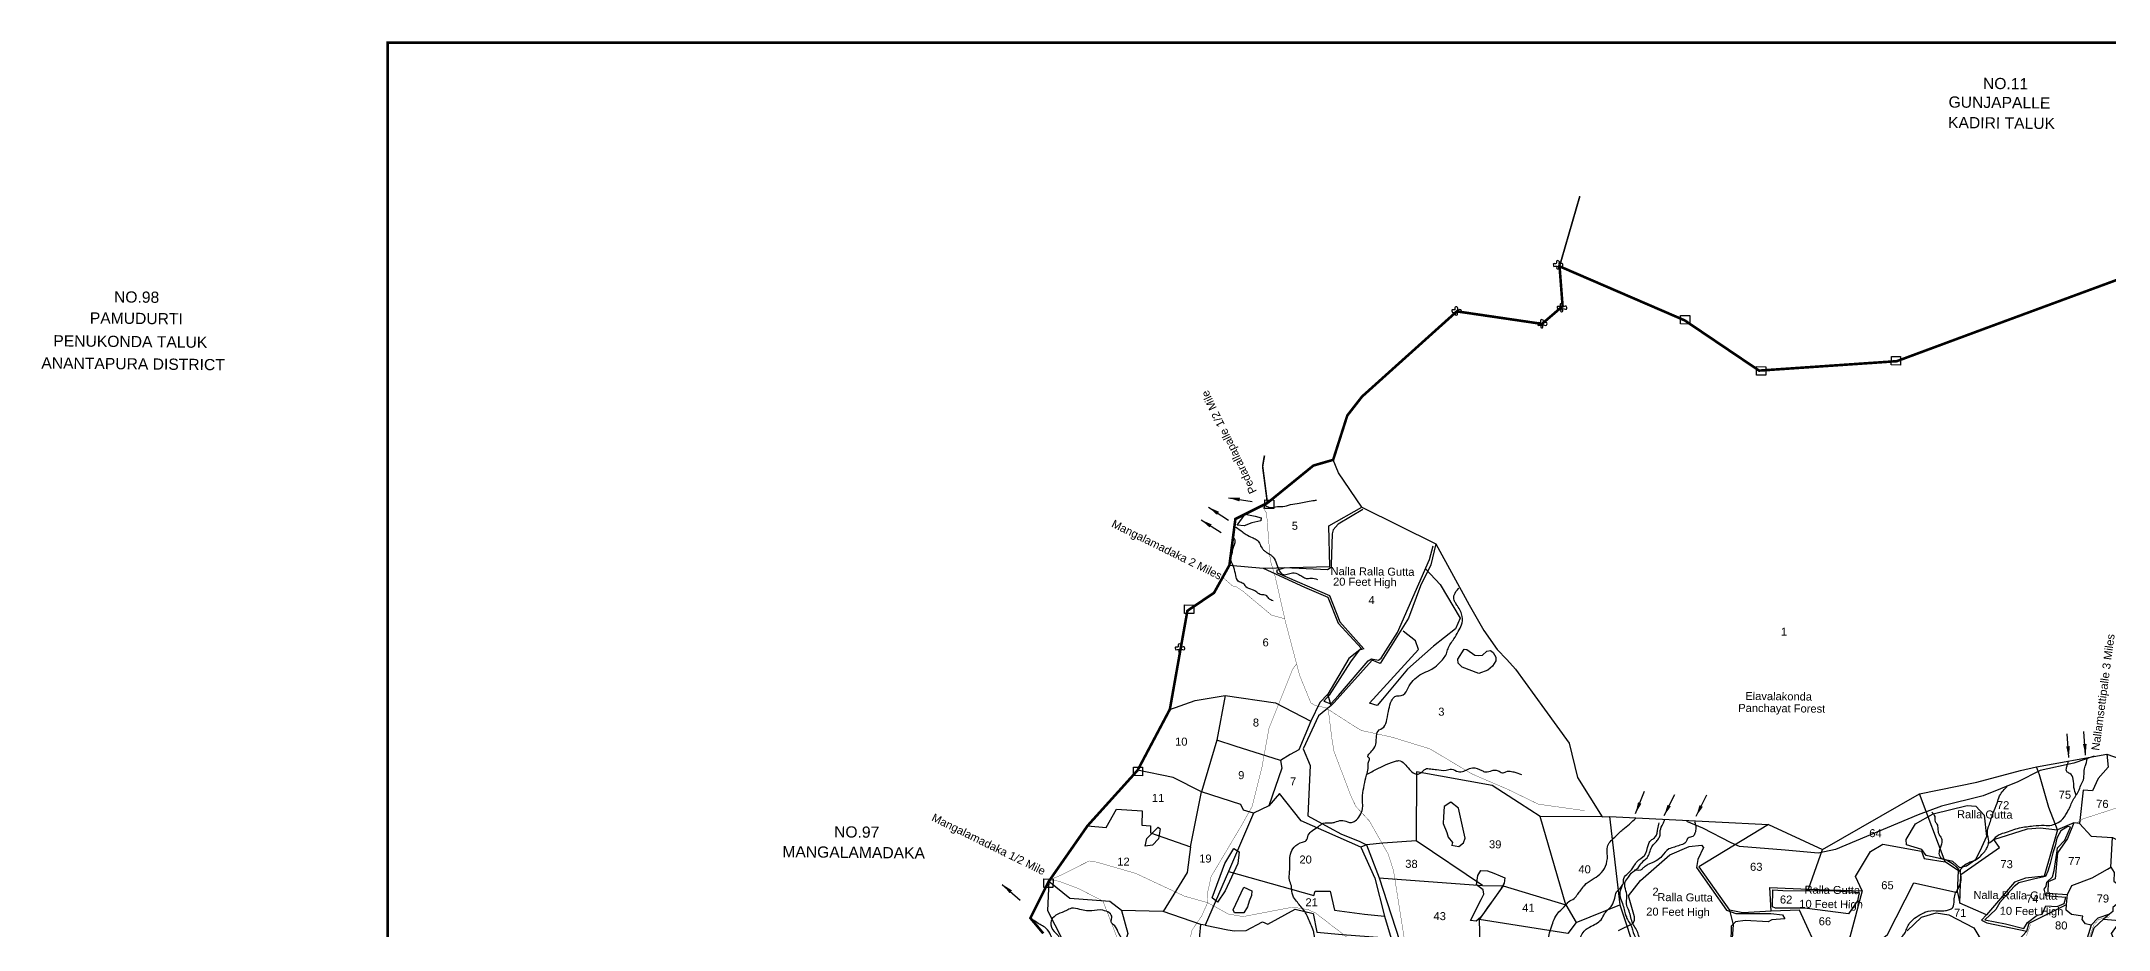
# Model space of a CAD drawing. Header units: feet. Extents: x 817754 to 828518, y 1577595 to 1585637.
# Drawn here: x 817754 to 824162, y 1582884 to 1585637 of the extents above; entities that cross this region are included whole.
import ezdxf
from ezdxf.enums import TextEntityAlignment as Align

# ---------------------------------------------------------------- set-up
doc = ezdxf.new("R2010")
doc.units = ezdxf.units.FT
doc.header["$LTSCALE"] = 15
doc.header["$MEASUREMENT"] = 0
doc.linetypes.add('HIDDEN2', pattern=[0.1875, 0.125, -0.0625])
for name, color, linetype in [('HILL', 17, 'Continuous'), ('PLOT', 7, 'Continuous'), ('PLOT NO', 7, 'Continuous'), ('ROADS', 6, 'HIDDEN2'), ('TANKS-STREAM', 4, 'Continuous'), ('TEXT', 1, 'Continuous'), ('VILLAGE STONES', 240, 'Continuous')]:
    doc.layers.add(name, color=color, linetype=linetype)
doc.layers.add('VILLAGE BOUNDRY', color=5, linetype='HIDDEN2', lineweight=100)
doc.styles.get("Standard").update_dxf_attribs({"font": 'arial.ttf'})
doc.linetypes.add('DOTS', pattern='A,1e-06,-3,["●",Standard,S=3,R=0,X=-1.25,Y=-1.25],-3', length=6.000001)
doc.dimstyles.get("Standard").update_dxf_attribs({"dimtxt": 0.18, "dimasz": 35, "dimexe": 0.18, "dimexo": 0.0625, "dimgap": 0.09, "dimtad": 0, "dimtih": 1, "dimtoh": 1, "dimdec": 4, "dimzin": 0, "dimdsep": 46, "dimtxsty": 'Standard', "dimcen": 0.09, "dimadec": 0, "dimazin": 0, "dimtfac": 1, "dimtdec": 4, "dimtofl": 0, "dimtmove": 0, "dimatfit": 3, "dimfxl": 1, "dimtolj": 1, "dimtzin": 0, "dimarcsym": 0})

msp = doc.modelspace()

# ---------------------------------------------------------------- linework, layer by layer
at = {"layer": 'HILL', "lineweight": -2}
for points in [[(821485.2, 1584171.6), (821516.7, 1584165.1), (821535.4, 1584159.8), (821533.6, 1584150.2), (821506.3, 1584144.8), (821482.3, 1584135.4), (821460.2, 1584137.3), (821485.2, 1584171.6)], [(821850.3, 1584185.9), (821773.4, 1584139.9), (821758.6, 1584123.2), (821754.6, 1584110.8), (821752.3, 1584014.4), (821752.4, 1584006.4), (821740.6, 1583998.9), (821607.8, 1584005.4), (821582, 1583996.6), (821584.6, 1583989.2), (821746.7, 1583919.1), (821778.3, 1583837.5), (821853.5, 1583753.6), (821839.2, 1583749.5), (821811.6, 1583713.3), (821746.1, 1583610.8), (821729.4, 1583592.1), (821750.5, 1583583.9), (821774.2, 1583609.1), (821866.6, 1583717.3), (821877.4, 1583723.5), (821898.4, 1583718.4), (821907.3, 1583724.6), (821957.5, 1583804.3), (822057.2, 1584030.4), (822067.9, 1584073.1)], [(822044.6, 1584001.9), (822089.9, 1583953.7), (822151.3, 1583849), (822137.6, 1583815.9), (822069.2, 1583762.5), (821988.5, 1583690.6), (821911.1, 1583598.4), (821894.1, 1583578.2), (821870.4, 1583586.1), (822022.2, 1583752), (822013.8, 1583778.7), (821974.6, 1583808.5)], [(822172.9, 1583751.6), (822197.7, 1583734.9), (822208.5, 1583733.2), (822221, 1583734.9), (822234.5, 1583746.3), (822246.1, 1583748.8), (822254.3, 1583742.2), (822262.2, 1583728), (822262.2, 1583716.7), (822251.6, 1583699.9), (822237.8, 1583687.5), (822209.7, 1583677.7), (822157.7, 1583697.7), (822145.3, 1583709.7), (822144.1, 1583722.1), (822163.8, 1583752.9), (822172.9, 1583751.6)], [(824117.3, 1583420.9), (824054.2, 1583400.1), (823949.3, 1583377.4), (823880.7, 1583341.4), (823773, 1583298.9), (823644.2, 1583266.8), (823571.6, 1583239.8), (823315.6, 1583131.7), (823261.8, 1583120.7), (823159.3, 1583130.1), (823017.7, 1583141.3), (822991.6, 1583152.4), (822903.6, 1583198.3), (822854.7, 1583218.8)], [(822125.3, 1583145.3), (822147.5, 1583141.3), (822161.9, 1583153.1), (822167.8, 1583167.1), (822146.4, 1583260.3), (822122.5, 1583278.7), (822102.3, 1583265.9), (822100, 1583233.2), (822099.5, 1583212.5), (822110.6, 1583185.1), (822114.3, 1583169.9), (822127.8, 1583153.5), (822126.3, 1583145.2)], [(823533.8, 1583162.7), (823563.3, 1583211.6), (823618.5, 1583242.6), (823723.3, 1583268.4), (823749.8, 1583266.6), (823776.4, 1583238.9), (823783.3, 1583172.8), (823767.9, 1583138.5), (823748.8, 1583100.1), (823721.2, 1583080.4), (823700.2, 1583075.2), (823678.8, 1583094.5), (823596.7, 1583113.1), (823583.1, 1583132.2), (823535.7, 1583146.3), (823533.8, 1583162.7)], [(821175.2, 1583142.2), (821181, 1583166.6), (821215.4, 1583201.9), (821221.4, 1583196), (821216.6, 1583165.1), (821198.6, 1583145.5), (821175.2, 1583142.2)], [(822642.8, 1582880.7), (822687.4, 1582902.5), (822691.7, 1582912.6), (822692.5, 1582923.8), (822674, 1582988.1), (822710.3, 1583036.5), (822801.3, 1583115.6), (822861.8, 1583141.2), (822900.3, 1583145.8), (822906.1, 1583138.1), (822888.1, 1583101.6), (822884.3, 1583076.9), (822977.1, 1582944.5), (823006.7, 1582933.8), (823114.9, 1582934.2)], [(824035.1, 1583203), (824014.2, 1583189.7), (824009, 1583181), (824000.9, 1583167.3), (823996.5, 1583143.3), (823989.3, 1583121.8), (823980.3, 1583088.5), (823973.2, 1583065.2), (823966.2, 1583048.2), (823928.7, 1583040), (823883.9, 1583028.5), (823869.1, 1583017.4), (823849.4, 1582996.3), (823824.3, 1582968.3), (823812.2, 1582946.1), (823778.5, 1582914.7), (823842.7, 1582902.3), (823898.7, 1582887.2), (823910.9, 1582905.5), (823940.6, 1582928.9), (823956.3, 1582931.7), (823967, 1582957.6), (824002.7, 1582955.2), (824023.7, 1582965.1), (824029.4, 1582983.9), (823967.3, 1582988.4), (823961.8, 1583009.2), (823968.6, 1583017.6), (823970.5, 1583030.9), (823987.8, 1583047.4), (823993.5, 1583067.2), (824000.9, 1583121), (824003.2, 1583137.5), (824026.2, 1583161), (824036.8, 1583184.8), (824044.1, 1583201.2), (824035.1, 1583203)], [(821383.5, 1582982.3), (821422.7, 1583088.6), (821449.7, 1583135.1), (821467.2, 1583124.9), (821463.1, 1583088.8), (821423.6, 1583004.1), (821400, 1582969), (821383.5, 1582982.3)], [(821447.7, 1582945.2), (821481.2, 1583015.7), (821505.6, 1583004.1), (821505.2, 1582989.9), (821498.2, 1582972), (821492.7, 1582954.2), (821480.8, 1582935.5), (821452.6, 1582935.7), (821447.7, 1582945.2)], [(822222.9, 1583007.5), (822202.3, 1583022.2), (822207, 1583051.6), (822215.8, 1583067.6), (822237, 1583066.1), (822256.5, 1583059.2), (822276.3, 1583050.9), (822290.7, 1583044.7), (822288, 1583027.4), (822277.3, 1583008.7), (822253.8, 1582975.8), (822239.1, 1582955.2), (822226.2, 1582937.3), (822214.6, 1582921.1), (822201.3, 1582909.6), (822184.3, 1582912.4), (822216.5, 1582976.9), (822224.7, 1582993.5), (822222.9, 1583007.5)], [(823121.4, 1583006.7), (823151.6, 1583005.4), (823317.2, 1583003.7), (823388.5, 1582998.5), (823383.3, 1582973.5), (823355.4, 1582933.2), (823219.2, 1582950.8), (823129, 1582950), (823120, 1582954.6), (823121.4, 1583006.7)], [(823114.9, 1582934.2), (823151.3, 1582930.1), (823158.7, 1582917.6), (823118.2, 1582914), (823106.6, 1582908), (823035.5, 1582911.9), (823004.9, 1582908.5), (822992, 1582894.5), (822990.6, 1582841.5)]]:
    msp.add_lwpolyline(points, dxfattribs=at)
at = {"layer": 'PLOT', "lineweight": -2}
for points in [[(821436.6, 1584013.4), (821541.2, 1584003.5), (821747.6, 1584009.2), (821744.8, 1584135.2), (821846.5, 1584193.4), (821774.8, 1584299.9), (821758, 1584339.6)], [(821846.5, 1584193.4), (822076.2, 1584079.2), (822180, 1583890.4), (822225.3, 1583811.1), (822266.5, 1583751.9), (822296.2, 1583720.9), (822322.9, 1583691.4), (822413.3, 1583567.4), (822489.5, 1583461.8), (822515.1, 1583355.7), (822592.4, 1583233.7), (822614.3, 1583234.2)], [(822076.2, 1584079.2), (822061, 1584014), (822029.1, 1583949.2), (821991.4, 1583848.9), (821903.8, 1583708.2), (821879.5, 1583719.2), (821761.5, 1583588), (821752, 1583578.5), (821742, 1583613.7)], [(821541.2, 1584003.5), (821669.1, 1583945.6), (821741.6, 1583913.8), (821774, 1583833.4), (821845.6, 1583754.7), (821806.8, 1583723.7), (821742, 1583613.7), (821716.4, 1583587.9), (821689.2, 1583530.3), (821651.4, 1583440.6), (821624.8, 1583426.5), (821594.9, 1583408.3), (821454.7, 1583451.9), (821397.4, 1583470.5), (821350.1, 1583310.9), (821262.5, 1583355.3), (821151.9, 1583377.6)], [(821251.9, 1583566.5), (821330.8, 1583594.3), (821423.1, 1583609.8), (821579.1, 1583586.2), (821689.2, 1583530.3)], [(821423.1, 1583609.8), (821397.4, 1583470.5)], [(821752, 1583578.5), (821713.1, 1583546.2), (821665.4, 1583444.3), (821686.9, 1583392.4), (821679.8, 1583236.9), (821746.2, 1583200.1), (821784.2, 1583179.3), (821838.3, 1583158.2), (821861.3, 1583146.8)], [(821594.9, 1583408.3), (821598.7, 1583383.9), (821558.5, 1583267.7), (821510.8, 1583245.2), (821480, 1583253.8), (821471.9, 1583272), (821350.1, 1583310.9)], [(822614.3, 1583234.2), (823107.4, 1583209.9), (823275.2, 1583132.5), (823575.9, 1583305), (823753.6, 1583340.4), (823888.2, 1583376.7), (823938.6, 1583388.8), (824155.9, 1583427.8), (824247.8, 1583395.9)], [(824155.9, 1583427.8), (824160.2, 1583387.3), (824129.4, 1583351.7), (824111.9, 1583313.7), (824082.5, 1583316.3), (824071.8, 1583213.1), (824053.6, 1583214.5), (824003.5, 1583193.6)], [(822592.4, 1583233.7), (822400, 1583234.2), (822335.7, 1583276.1), (822251.5, 1583331), (822016.3, 1583372.8), (822015.6, 1583159.3), (821911.7, 1583151.6), (821861.3, 1583146.8), (821844.3, 1583139.9), (821659.2, 1583220.7), (821591.5, 1583305.9), (821558.5, 1583267.7)], [(823693.9, 1582999), (823701, 1582965.5), (823703.9, 1583054.4), (823823.4, 1583138.7), (823805.7, 1583162.7), (823910, 1583195.8), (823949.3, 1583199.7), (824003.5, 1583193.6), (823977, 1583262.3), (823947.2, 1583364), (823938.6, 1583388.8)], [(824071.8, 1583213.1), (824107.6, 1583173.4), (824174, 1583169.3), (824186.2, 1583163.5), (824213, 1583272.7), (824191.3, 1583358.1), (824247.8, 1583395.9)], [(820996.8, 1583205.8), (821054, 1583200.4), (821086.9, 1583257.2), (821166.1, 1583251.6), (821165, 1583207.9), (821192.2, 1583205.8), (821192.1, 1583184.3), (821316.4, 1583140), (821350.1, 1583310.9)], [(823231.6, 1583009.1), (823398.4, 1583003.6), (823377.4, 1583048.3), (823423.3, 1583126.4), (823461.8, 1583149.2), (823581.5, 1583127.2), (823589.9, 1583104.5), (823655.5, 1583093.5), (823575.9, 1583305)], [(821510.8, 1583245.2), (821434, 1583064.3), (821361.6, 1582897.3), (821347.5, 1582900.2), (821231.4, 1582939.7), (821102.5, 1582943.1), (821065.8, 1582970.7), (820941.6, 1582980.5), (820876.3, 1583033)], [(822220.7, 1583020.8), (822285, 1583019.4), (822479.6, 1582960.2), (822400, 1583234.2)], [(822614.3, 1583234.2), (822646.4, 1582961.1), (822699.8, 1582802)], [(823107.4, 1583209.9), (822892.1, 1583078.8), (822986.7, 1582943.9), (822998.4, 1582898.5), (822992.1, 1582815.5), (822990.1, 1582790.6), (822759.6, 1582797.8)], [(824053.6, 1583214.5), (824034.6, 1583166.1), (824003.2, 1583121.6), (823995.9, 1583041.3), (823974.5, 1583032.3), (823973.7, 1582996.7), (824034.8, 1582993.2), (824047.6, 1583020.2), (824110.8, 1583044.1), (824158.5, 1583071.7), (824168.9, 1583077.8), (824174, 1583169.3)], [(821861.3, 1583146.8), (821900.5, 1583044.6), (821976.1, 1582812), (821991.2, 1582743.3), (822000.8, 1582603.2), (822023, 1582518.5), (822014.2, 1582419.2), (822000.3, 1582431.3), (822003, 1582452.2), (821996, 1582527.2), (822001.6, 1582552.5), (821984.3, 1582594.9), (821981.2, 1582714)], [(821900.5, 1583044.6), (822220.7, 1583020.8), (822015.6, 1583159.3)], [(824003.5, 1583193.6), (823962.3, 1583049.6), (823904, 1583043.7), (823870.4, 1583031), (823783.1, 1582930.1), (823701, 1582965.5)], [(821316.4, 1583140), (821305.5, 1583061), (821231.4, 1582939.7)], [(821844.3, 1583139.9), (821887, 1583043.5), (821916.8, 1582925.4), (821938.3, 1582856.7), (821963.3, 1582778.3), (821978.3, 1582731.4), (821981.2, 1582714), (821966.5, 1582712.8), (821950.4, 1582683.8), (821881, 1582657.7), (821803.8, 1582657.3), (821703.3, 1582619.8), (821635.6, 1582604.8), (821615.6, 1582576.6), (821595.8, 1582568.3), (821583.2, 1582542.9), (821582.2, 1582510.7)], [(823115.9, 1582941.3), (823111.5, 1583014.6), (823231.6, 1583009.1), (823275.2, 1583132.5)], [(823359.6, 1582860.8), (823442.5, 1582840.7), (823476.5, 1582868.7), (823558.1, 1583029.3), (823693.9, 1582999), (823697, 1583066.3), (823655.5, 1583093.5)], [(820876.3, 1583033), (820872.5, 1582943), (820941.8, 1582808.2)], [(821434, 1583064.3), (821697.8, 1582989.2), (821702.8, 1583003.1), (821749.1, 1583003.5), (821762.5, 1582944.6), (821855, 1582932.3), (821916.8, 1582925.4)], [(822285, 1583019.4), (822210.2, 1582914.9)], [(824168.9, 1583077.8), (824179.1, 1583060.5), (824177.8, 1583034.3), (824195.8, 1583020.6), (824199.3, 1583005.9), (824193.3, 1582968.1), (824174.8, 1582952.9), (824174.7, 1582940.5), (824164.1, 1582931.8), (824128.8, 1582919.2), (824107.8, 1582898.1), (824089.8, 1582901.6), (824080, 1582914.8), (824081.7, 1582925.8), (824046.3, 1582930.6), (824030.3, 1582944.6), (824031.3, 1582962)], [(822479.6, 1582960.2), (822511.3, 1582906), (822646.4, 1582961.1)], [(823398.4, 1583003.6), (823359.6, 1582860.8), (823270.3, 1582797.2)], [(823908.1, 1582879.1), (823915.5, 1582904), (824031.3, 1582962), (824034.8, 1582993.2)], [(824164.1, 1582931.8), (824146, 1582915.8), (824195.8, 1582912.3), (824265.7, 1582930), (824330.5, 1582960.8), (824334.2, 1582976.2)], [(821102.5, 1582943.1), (821121.9, 1582872.3), (821111.5, 1582842.3), (821062.6, 1582840.4), (821082.9, 1582720.9), (821045.5, 1582696.8)], [(821082.9, 1582720.9), (821210.2, 1582726.1), (821244.6, 1582814.6), (821338.5, 1582800.1), (821347.5, 1582900.2)], [(821361.6, 1582897.3), (821431.2, 1582883.7), (821452.2, 1582880), (821488.2, 1582881.6), (821539.4, 1582908.1), (821555.6, 1582901.1), (821640.7, 1582947.8), (821696.3, 1582934), (821707.3, 1582875.5), (821786.2, 1582868.9), (821910.5, 1582859.1), (821938.3, 1582856.7)], [(822511.3, 1582906), (822485.8, 1582872), (822210.2, 1582914.9), (822212.4, 1582834.2), (821976.1, 1582812)], [(823015.6, 1582768), (823086.7, 1582762), (823099.8, 1582795.6), (823270.3, 1582797.2), (823203.6, 1582944.5), (823115.9, 1582941.3), (823027.6, 1582936.4), (822986.7, 1582943.9)], [(823536.9, 1582879.7), (823581.4, 1582922.3), (823627.4, 1582936.2), (823666.8, 1582930.1), (823744.2, 1582889.4), (823773.4, 1582841.4), (823737.5, 1582850.7), (823723.9, 1582821.2), (823689.7, 1582806.2), (823532.8, 1582803)], [(823783.1, 1582930.1), (823768.1, 1582912.9), (823784.4, 1582905), (823908.1, 1582879.1), (823878.3, 1582847.2)], [(824107.8, 1582898.1), (824090.8, 1582844.4), (824075.8, 1582836.9)], [(824146, 1582915.8), (824116.5, 1582888.4), (824096.1, 1582830.5), (824116.8, 1582788.6), (824153, 1582769.2), (824219.4, 1582766.4), (824221.3, 1582782.4), (824193, 1582799.9), (824188.4, 1582830.2), (824171, 1582872.3), (824189.1, 1582897.5), (824195.8, 1582912.3)]]:
    msp.add_lwpolyline(points, dxfattribs=at)
at = {"layer": 'ROADS', "lineweight": -2, "ltscale": 10, "const_width": 1}
for points in [[(821537.1, 1584197.4), (821551.7, 1584174.8), (821563.1, 1584028.8), (821573.4, 1583994.8), (821577.8, 1583980.1), (821610, 1583838.7), (821654.3, 1583671.4), (821688.9, 1583586.6), (821703.9, 1583577.7), (821736.6, 1583571.4), (821743.1, 1583564.9), (821753.7, 1583478.5), (821760.8, 1583435.8), (821814.4, 1583294.9), (821828.8, 1583265.4), (821870.3, 1583220.7), (821929, 1583117.3), (821945.2, 1583066.7), (821981.5, 1582837.6)], [(821608, 1583847.3), (821566.6, 1583858.7), (821479.6, 1583931.7), (821457.1, 1583946.8), (821446.3, 1583948.9), (821418.9, 1583972.8)], [(824230, 1583274.9), (824081.5, 1583226.8), (824062.7, 1583213.8)], [(824099.7, 1582852.2), (824115.5, 1582897.8), (824131.1, 1582915.4), (824164.7, 1582923.3)]]:
    msp.add_lwpolyline(points, dxfattribs=at)
at = {"layer": 'ROADS', "linetype": 'DOTS', "lineweight": -2, "ltscale": 0.15, "const_width": 1}
for points in [[(821314.6, 1582636.8), (821295.4, 1582676.5), (821301.5, 1582785.6), (821320, 1582881.2), (821350.7, 1582926.4), (821368.9, 1582967.5), (821369.5, 1583001.4), (821379.7, 1583048), (821473.3, 1583205.5), (821506.8, 1583265.2), (821537.3, 1583387), (821559.2, 1583507.9), (821591.6, 1583588.9), (821632.6, 1583691.4), (821644.8, 1583707.2)], [(821739.9, 1583568.1), (821825, 1583513.4), (821845.7, 1583501), (821940.4, 1583480.2), (822057.7, 1583444.2), (822187.5, 1583366.8), (822302.4, 1583317.2), (822393.9, 1583272.7), (822537.3, 1583252.6)], [(820879.9, 1583038.2), (820917.9, 1583054.3), (821001.9, 1583096.7), (821025.3, 1583093), (821123.9, 1583064.6), (821145.6, 1583058.4), (821296.8, 1582987.6), (821368.9, 1582967.5), (821433.4, 1582932.1), (821455.4, 1582928.4), (821479.2, 1582924.3), (821629.7, 1582953), (821652.6, 1582950.6), (821680.5, 1582945.8), (821703.4, 1582935.5), (821812.4, 1582851.5)], [(821427.5, 1582546.3), (821382.7, 1582577.1), (821314.6, 1582636.8), (821199.3, 1582705.1), (821159.1, 1582743), (821100, 1582828.6), (821057.2, 1582939.7), (821044.6, 1582972.4), (820968.5, 1583011.2), (820908, 1583033.9), (820879.9, 1583038.2)], [(823907.3, 1582864.5), (823920.2, 1582900.5)]]:
    msp.add_lwpolyline(points, dxfattribs=at)
at = {"layer": 'TANKS-STREAM', "lineweight": -2}
for points in [[(821543.4, 1584202.6), (821561, 1584192.2), (821585.1, 1584195.4), (821601.7, 1584195.2), (821625.9, 1584201.3), (821652.9, 1584205.5), (821694.7, 1584213.4), (821706, 1584214.7)], [(821456.3, 1584131.4), (821476.8, 1584116.5), (821488, 1584108.6), (821507, 1584099.1), (821519.7, 1584093), (821529.4, 1584081.7), (821537.6, 1584065.9), (821544.4, 1584058.5), (821551.7, 1584053), (821564.4, 1584045), (821571.7, 1584038.6), (821591.5, 1583994.9), (821600.7, 1583985), (821632.1, 1583989.1), (821652.2, 1583984.4), (821663.9, 1583977.5), (821674.7, 1583972.4), (821688.9, 1583972.8), (821710, 1583969.2)], [(821441.7, 1584026), (821440.3, 1584031.9), (821442.4, 1584041.7), (821445.4, 1584050.5), (821447, 1584060.8), (821454.1, 1584083.3), (821454.6, 1584090.6), (821448.3, 1584098.5)], [(821571.9, 1583902.4), (821558.2, 1583910.4), (821550, 1583919.8), (821536.2, 1583921.4), (821521.6, 1583929.4), (821507.9, 1583937.3), (821487.9, 1583946.4), (821482.1, 1583954.8), (821469.9, 1583960.3), (821464, 1583963.8), (821456.3, 1583981), (821450.2, 1584006.1), (821440.8, 1584027.5)], [(821520.6, 1582579.8), (821521.4, 1582582.9), (821531.9, 1582590.5), (821546.6, 1582598), (821557.8, 1582604.8), (821564.5, 1582616.2), (821569.4, 1582624.1), (821573.3, 1582629.7), (821596.6, 1582652.9), (821607, 1582655.3), (821619.2, 1582657.2), (821622.7, 1582659.3), (821621.4, 1582667.3), (821617.3, 1582673.2), (821620.2, 1582685.4), (821627.7, 1582704.7), (821638.7, 1582721), (821646.4, 1582733.7), (821653.2, 1582746.5), (821664.2, 1582765.9), (821691.3, 1582793.4), (821702.9, 1582810.6), (821703.1, 1582832.9), (821700.2, 1582854.4), (821698.7, 1582873.6), (821694.6, 1582885.4), (821678.3, 1582924.4), (821670.1, 1582940.1), (821657.7, 1582955.5), (821647.4, 1582968.5), (821635.4, 1582984.2), (821631, 1582997.1), (821628.5, 1583019.4), (821622.8, 1583037.8), (821623.1, 1583062.2), (821623.4, 1583097.2), (821625.8, 1583117.7), (821637.2, 1583139.3), (821662.9, 1583155.1), (821674.6, 1583160), (821680.9, 1583176.6), (821693.9, 1583190.9), (821712.3, 1583203.5), (821727.5, 1583213.4), (821752, 1583214.8), (821763.7, 1583216.9), (821783.7, 1583222.3), (821802.6, 1583218.2), (821815.4, 1583215.8), (821826, 1583220.7), (821848.7, 1583258.6), (821849.1, 1583299.2), (821854.4, 1583331.9), (821861.4, 1583362.4), (821866.6, 1583383.4), (821868.5, 1583405.6), (821870.3, 1583415.1), (821867.6, 1583417.1), (821881.2, 1583440.9), (821892.1, 1583477.4), (821897.3, 1583499.1), (821914.7, 1583511.7), (821924.9, 1583535.4), (821930.8, 1583567.1), (821938.9, 1583592.5), (821949.6, 1583605.8), (821975.3, 1583611.4), (821990.5, 1583633.5), (822006.3, 1583656.1), (822027.1, 1583673.1), (822051.7, 1583685.1), (822067.9, 1583693.8), (822087.5, 1583710.3), (822109, 1583738.9), (822114.1, 1583754.4), (822132.3, 1583784.7), (822145.9, 1583807.9), (822156.1, 1583828.9), (822158.1, 1583853.9), (822143.4, 1583886.8), (822136.2, 1583898), (822131.9, 1583913), (822138.8, 1583931.3), (822147.8, 1583942.3)], [(821865.1, 1583366.5), (821882.6, 1583375.6), (821947.8, 1583404.9), (821961.4, 1583407.5), (821994.4, 1583380.5), (822010.6, 1583367.8), (822021.5, 1583366), (822037.4, 1583376.2), (822044, 1583381.6), (822060.4, 1583382), (822078.3, 1583379.6), (822108.3, 1583378.2), (822125.2, 1583380.8), (822145.9, 1583373.5), (822154, 1583372.9), (822189.8, 1583385.1), (822218.6, 1583377.2), (822230.6, 1583372.7), (822251.3, 1583376.9), (822263.9, 1583377.8), (822275.8, 1583372.8), (822282.9, 1583369.5), (822293.8, 1583373.2), (822303.6, 1583374.7), (822318.3, 1583372.4), (822341.7, 1583365.1)], [(823789.7, 1583151.7), (823805.3, 1583163.2), (823815.3, 1583174), (823839.3, 1583184.2), (823885.6, 1583199.1), (823928.4, 1583205.2), (823962.3, 1583207.2), (823985.4, 1583207.3), (823996.5, 1583211.6), (824014.5, 1583222), (824033.6, 1583247.2), (824042.3, 1583265.2), (824059.2, 1583297.6), (824068.6, 1583312.9), (824075.7, 1583331.3), (824083.6, 1583347.8), (824085.8, 1583372.4), (824089, 1583390.4), (824093, 1583401.9), (824096.7, 1583417.1), (824097, 1583415.3)], [(824061.4, 1583300.9), (824054.5, 1583323.8), (824052.4, 1583350), (824041.4, 1583367.8), (824031.9, 1583373.7), (824031.6, 1583386), (824034.4, 1583395.9), (824037.8, 1583406.6)], [(823515.3, 1582856.4), (823526.5, 1582867.4), (823533.3, 1582879.1), (823539, 1582894.3), (823546, 1582904.9), (823588.9, 1582936.1), (823602.4, 1582940.9), (823635.1, 1582942.2), (823656.4, 1582942.8), (823668.5, 1582945.9), (823678.6, 1582952.9), (823683.2, 1582974.7), (823685.9, 1582993.5), (823694.4, 1583009.6), (823703.9, 1583054.4), (823701.9, 1583064.4), (823707.5, 1583076.6), (823725.1, 1583090.3), (823754.7, 1583103.4), (823769.3, 1583116.6), (823780.3, 1583129.9), (823786.7, 1583141.5), (823790.2, 1583157.6), (823786.1, 1583183.2), (823792.3, 1583209.8), (823804.4, 1583245.4), (823816.2, 1583275.9), (823824.1, 1583298.1), (823848.8, 1583329.2)], [(822468.8, 1582737), (822459.7, 1582753), (822454.7, 1582763.2), (822453.1, 1582774.4), (822454.2, 1582791.1), (822453.9, 1582814), (822451.1, 1582836.3), (822427.6, 1582857.3), (822431.2, 1582880.5), (822447.9, 1582925.2), (822458.1, 1582938.7), (822479.6, 1582960.2), (822488, 1582969.8), (822504.8, 1582980.3), (822516.2, 1582993.8), (822525.8, 1583006.2), (822537.8, 1583022.1), (822584.4, 1583055.4), (822608.3, 1583111.8), (822608, 1583140.8), (822630.8, 1583170.2), (822656.5, 1583194.3), (822676.9, 1583211.2), (822697.2, 1583230.1)], [(822481.9, 1582735.5), (822486.9, 1582747), (822495.2, 1582771.5), (822499.1, 1582793.5), (822500.4, 1582809.6), (822510.5, 1582824.6), (822516.8, 1582835.1), (822521, 1582847.9), (822539.3, 1582882.6), (822553, 1582892), (822588.6, 1582914.7), (822599.5, 1582933.6), (822622.1, 1582959.1), (822630.8, 1582981.4), (822636.9, 1583000.7), (822657.7, 1583027.8), (822659, 1583042.5), (822672.7, 1583058.8), (822690.6, 1583080.7), (822700.7, 1583095.3), (822722.9, 1583114), (822735.4, 1583147.3), (822741.4, 1583159.3), (822751.4, 1583166.2), (822760.3, 1583177.1), (822763.3, 1583188.8), (822764.5, 1583196.2), (822769.1, 1583215.2)], [(822884, 1582654.1), (822880.1, 1582665), (822880.2, 1582676.6), (822873.4, 1582689.4), (822873.5, 1582700.6), (822877.6, 1582709.7), (822878.6, 1582732.1), (822874, 1582742.7), (822874.2, 1582770.3), (822874.4, 1582785.5), (822871.3, 1582806.2), (822864.8, 1582808.1), (822853.2, 1582808.2), (822827.7, 1582809.6), (822815.8, 1582811.9), (822804.9, 1582813.8), (822786, 1582815.4), (822777.3, 1582819.5), (822763.2, 1582826.2), (822735.6, 1582835.5), (822728.8, 1582843.2), (822716.9, 1582847.7), (822702.1, 1582874.7), (822685.4, 1582907.2), (822679.7, 1582926.5), (822673.4, 1582945.8), (822667.4, 1582963.6), (822668.3, 1582978.9), (822668.4, 1582993), (822662.5, 1583016.1), (822662.6, 1583028.8), (822674, 1583046.9), (822682.2, 1583058.8), (822703.8, 1583075.6), (822712.3, 1583088.3), (822731.1, 1583106.8), (822739.2, 1583122), (822745.9, 1583140.1), (822757.7, 1583154.1), (822766.5, 1583165.6), (822771.4, 1583176.1), (822772.2, 1583191), (822780.1, 1583211.1), (822786.5, 1583225.7)], [(822878.5, 1583218.9), (822881, 1583208.3), (822882.3, 1583199.2), (822879.5, 1583182.3), (822872.6, 1583172.3), (822858.7, 1583167.8), (822853.2, 1583159.1), (822848.5, 1583152.1), (822833, 1583145.3), (822816.4, 1583139.8), (822798.9, 1583133.8), (822777.2, 1583111.7), (822761.1, 1583097.7), (822746.9, 1583091.1), (822736.6, 1583087.1), (822725.6, 1583079.5), (822717.2, 1583073.2), (822710.7, 1583067.8), (822691.9, 1583066.4), (822692.4, 1583065.7)], [(823614.2, 1583247.7), (823622.9, 1583234), (823624.4, 1583219.1), (823629.8, 1583210.2), (823632.3, 1583197.3), (823635.2, 1583181), (823641.3, 1583170.7), (823645.2, 1583160.8), (823639.5, 1583136.1), (823636, 1583119.9), (823643.6, 1583104.9), (823657.2, 1583100), (823677.5, 1583088.6), (823687.6, 1583080.7), (823693.6, 1583074.2), (823701.9, 1583064.6), (823703.7, 1583064.9)], [(822652.9, 1583018.5), (822646.4, 1582995), (822658.1, 1582955.1), (822662.5, 1582936.5), (822666.9, 1582923.8), (822671.3, 1582912.9), (822681.1, 1582897.4), (822685.9, 1582882.9), (822698.8, 1582854.4), (822717.2, 1582834.8), (822724.8, 1582829.3), (822744.2, 1582819.2), (822757.3, 1582812.7), (822766.7, 1582809.5), (822792.9, 1582803.8), (822803.8, 1582803.2), (822819.2, 1582800.8), (822828.1, 1582795.7), (822846.8, 1582799.6), (822859.3, 1582794.7), (822865.3, 1582794.5), (822868.6, 1582794.4), (822874.3, 1582776.8), (822872.8, 1582755.7), (822867.1, 1582745.1), (822865.6, 1582736.1), (822867.8, 1582721.7), (822866.3, 1582714), (822863.9, 1582700.9), (822867.8, 1582683.2), (822872.2, 1582669.6), (822875, 1582652.1)], [(821218.1, 1582799.8), (821211, 1582802.5), (821191.2, 1582806.9), (821183.4, 1582808.6), (821178, 1582805.6), (821172.6, 1582801.2), (821164.7, 1582799.7), (821151.4, 1582806.5), (821134.7, 1582818.7), (821121.6, 1582829.4), (821111.9, 1582844.1), (821093.6, 1582871.7), (821081.3, 1582895.3), (821069.7, 1582909), (821072.1, 1582920.9), (821044.6, 1582943.9), (821010.2, 1582942.4), (820993.2, 1582942.3), (820972.9, 1582946.2), (820947.3, 1582950.1), (820931.3, 1582942.7), (820904.3, 1582931.7), (820885, 1582913.2), (820883, 1582898.6), (820898.7, 1582872.4), (820905.7, 1582865.3), (820911.7, 1582846.9), (820919.4, 1582832.5), (820928.2, 1582817.6), (820947.2, 1582783.7), (820958.8, 1582770.8), (820977.9, 1582747.4), (821000.7, 1582725.3), (821017.4, 1582698), (821023.8, 1582687.3), (821033.6, 1582666.9), (821055.4, 1582653.1), (821075.4, 1582649.3), (821094.5, 1582650.1), (821115.6, 1582642.9), (821133.5, 1582628.9), (821142.5, 1582621.2), (821164.9, 1582616.5), (821179.3, 1582613.3), (821197.5, 1582609.2), (821211.6, 1582605.1), (821220.2, 1582602.7), (821240.1, 1582592.6), (821289.6, 1582574.6), (821297.5, 1582567.9), (821330.4, 1582558), (821358.7, 1582550.2), (821380.7, 1582534.5), (821403.6, 1582528.5), (821429, 1582522), (821460.2, 1582513.7), (821486, 1582512.6), (821511, 1582505.3), (821538.5, 1582499.2), (821570.2, 1582500.1), (821598.1, 1582491.5), (821613.1, 1582484.7), (821640.2, 1582480.7), (821662.7, 1582476.7), (821710, 1582451.4), (821734.2, 1582447.4), (821755, 1582440.5), (821785.3, 1582423.1), (821847.3, 1582404.1), (821881.2, 1582371.7), (821906.9, 1582350.6), (821934.6, 1582332.8), (821949, 1582312.6), (821956.9, 1582303), (821970.1, 1582275), (821973.7, 1582262), (821973.5, 1582237.9), (821983.2, 1582212.3), (821990.6, 1582195.2), (821991.3, 1582182.2), (821996.5, 1582162.6), (822003.5, 1582148.3), (822024.2, 1582094.5), (822030.6, 1582067.7), (822044.2, 1582047.6), (822055.7, 1582028.3), (822066.7, 1582009.8), (822077.4, 1581992.6), (822083.1, 1581976.3), (822085.5, 1581957.5), (822092.3, 1581933.7), (822101.2, 1581906.9), (822108.2, 1581891.8), (822116, 1581880.5), (822125.9, 1581871.7)], [(821032.9, 1582452), (821038.6, 1582452.7), (821050.7, 1582450.6), (821058.6, 1582451), (821080.2, 1582459.2), (821095.1, 1582461.2), (821106.2, 1582461.9), (821122.3, 1582458.7), (821134.8, 1582455.7), (821150.8, 1582447.3), (821160.2, 1582445), (821167.8, 1582440.3), (821172, 1582437), (821207.4, 1582435.7), (821227.3, 1582428.6), (821238.7, 1582426), (821250.1, 1582427.6), (821261.8, 1582437.9), (821275.3, 1582453.8), (821284.3, 1582459.1), (821318.6, 1582456.1), (821336.7, 1582455.9), (821354, 1582459.4), (821384.4, 1582456.9), (821418.2, 1582448.6), (821436, 1582446.7), (821452.8, 1582442.1), (821499.2, 1582429.1), (821504.6, 1582422.8), (821521.8, 1582417.5), (821530.2, 1582413.2), (821535.5, 1582404), (821545.4, 1582400.2), (821567.9, 1582395), (821588.1, 1582389.9), (821603.7, 1582389.2), (821617, 1582388.6), (821637.8, 1582390.4), (821644, 1582394.3), (821684.5, 1582401), (821709.6, 1582410.4), (821727.5, 1582422.8), (821728.1, 1582429), (821698.1, 1582426.1), (821664.3, 1582427.9), (821628.3, 1582446.5), (821601.4, 1582454.7), (821584.2, 1582453.7), (821567.8, 1582453.6), (821536.8, 1582466.3), (821513.1, 1582472.2), (821472.3, 1582477.3), (821447.3, 1582475.3), (821432, 1582475.2), (821401.2, 1582484.2), (821384.4, 1582490.5), (821361.5, 1582498.4), (821341, 1582506.8), (821299.1, 1582514.4), (821265.7, 1582533.7), (821244.4, 1582545), (821218.9, 1582558.7), (821176.2, 1582567.4), (821150.6, 1582572.8), (821121.1, 1582586.9), (821096.8, 1582608.5), (821077.1, 1582620.1), (821048, 1582634.5), (821036.2, 1582644.9), (821018.9, 1582655.7), (821004.9, 1582680.3), (820990.8, 1582696.3), (820976.7, 1582708.3), (820957.2, 1582743.1), (820929.8, 1582777.7), (820919.4, 1582801.9), (820912.4, 1582818.6), (820897.9, 1582829.8), (820888.2, 1582850.8), (820879.8, 1582872.6), (820864.1, 1582891.3), (820849.5, 1582900.1), (820828.3, 1582913.4)]]:
    msp.add_spline(points, degree=3, dxfattribs=at)
at = {"layer": 'VILLAGE BOUNDRY', "lineweight": -2, "ltscale": 25}
for points, const_width in [([(822459.8, 1584939.4), (822522.8, 1585157)], 4.93), ([(820859.4, 1582872.2), (820819.6, 1582919.8), (820876.3, 1583033), (820996.8, 1583205.8), (821151.9, 1583377.6), (821251.9, 1583566.5), (821285.3, 1583754.6), (821306.3, 1583871.9), (821388.9, 1583927.6), (821436.6, 1584013.4), (821455, 1584156.5), (821554.3, 1584206), (821696.9, 1584322), (821758, 1584339.6), (821801.9, 1584477), (821847.6, 1584535.7), (822141.4, 1584799.8), (822405.5, 1584761), (822469.3, 1584815.8), (822459.8, 1584939.4), (822847.7, 1584771.9), (823078.5, 1584616.2), (823505.3, 1584645.4), (823785, 1584749), (824428.4, 1584986.1)], 8), ([(821554.3, 1584206), (821539.5, 1584319.3), (821545.2, 1584353.1)], 4.93)]:
    msp.add_lwpolyline(points, dxfattribs=dict(at, const_width=const_width))
at = {"layer": 'VILLAGE STONES', "color": 5, "const_width": 8}
msp.add_lwpolyline([(818827.5, 1585632.5), (828363.9, 1585632.5), (828363.9, 1577602.3), (818827.5, 1577602.3)], close=True, dxfattribs=at)
at = {"layer": 'VILLAGE STONES', "lineweight": -2}
for points in [[(822835.2, 1584787.3), (822863.6, 1584787), (822863.4, 1584760.4), (822834.9, 1584760.7)], [(823070.6, 1584628.7), (823099, 1584628.4), (823098.8, 1584601.9), (823070.3, 1584602.1)], [(823488.5, 1584660.3), (823516.9, 1584660), (823516.7, 1584633.4), (823488.2, 1584633.7)], [(821545.9, 1584215.3), (821574.4, 1584215), (821574.1, 1584188.5), (821545.6, 1584188.7)], [(821297.6, 1583890), (821326.1, 1583889.7), (821325.8, 1583863.1), (821297.3, 1583863.4)], [(821139, 1583387.7), (821167.4, 1583387.4), (821167.2, 1583360.9), (821138.7, 1583361.1)], [(820861.4, 1583041), (820889.9, 1583040.7), (820889.6, 1583014.1), (820861.1, 1583014.4)]]:
    msp.add_lwpolyline(points, close=True, dxfattribs=at)
for points in [[(822442.6, 1584939), (822441.2, 1584947.4), (822449.3, 1584948.1), (822451, 1584956.2), (822459.4, 1584953.3), (822458.4, 1584946.8), (822468.3, 1584948.2), (822469.1, 1584939.8), (822457.5, 1584940.9), (822456.9, 1584931.8), (822450.8, 1584933.2), (822452.6, 1584938.7), (822442.6, 1584939)], [(822128.1, 1584795.8), (822126.6, 1584804.2), (822134.8, 1584804.9), (822136.4, 1584813), (822144.9, 1584810.1), (822143.8, 1584803.6), (822153.8, 1584805), (822154.6, 1584796.6), (822143, 1584797.6), (822142.4, 1584788.6), (822136.3, 1584790), (822138, 1584795.5), (822128.1, 1584795.8)], [(822454.6, 1584806.3), (822453.1, 1584814.7), (822461.3, 1584815.4), (822462.9, 1584823.5), (822471.4, 1584820.6), (822470.3, 1584814.1), (822480.3, 1584815.5), (822481, 1584807.1), (822469.5, 1584808.1), (822468.9, 1584799.1), (822462.8, 1584800.5), (822464.5, 1584806), (822454.6, 1584806.3)], [(822393.2, 1584756.2), (822391.8, 1584764.6), (822399.9, 1584765.3), (822401.6, 1584773.4), (822410.1, 1584770.5), (822409, 1584764), (822418.9, 1584765.4), (822419.7, 1584757), (822408.1, 1584758), (822407.5, 1584749), (822401.4, 1584750.3), (822403.2, 1584755.9), (822393.2, 1584756.2)], [(821270.5, 1583750.9), (821269, 1583759.3), (821277.2, 1583760), (821278.8, 1583768.2), (821287.3, 1583765.3), (821286.3, 1583758.7), (821296.2, 1583760.2), (821297, 1583751.7), (821285.4, 1583752.8), (821284.8, 1583743.8), (821278.7, 1583745.1), (821280.5, 1583750.6), (821270.5, 1583750.9)]]:
    msp.add_spline(points, degree=3, dxfattribs=at)

# ---------------------------------------------------------------- texts
at = {"layer": 'PLOT NO', "linetype": 'Continuous', "lineweight": -2}
for s, rotation, p in [('Pedarallapalle 1/2 Mile', 115.63909, (821521.9, 1584241.9)), ('Mangalamadaka 2 Miles', 333.78954, (821068.9, 1584133.2)), ('Nallamsettipalle 3 Miles', 82.37512, (824132.6, 1583437.6)), ('Mangalamadaka 1/2 Mile ', 333.78954, (820511.3, 1583222.9))]:
    msp.add_text(s, height=24.806, rotation=rotation, dxfattribs=at).set_placement(p)
at = {"layer": 'PLOT NO', "lineweight": -2}
for s, height, p in [('5', 24.8, (821639.4, 1584135.3)), ('4', 24.8, (821877.3, 1583905.3)), ('6', 24.8, (821548.8, 1583774)), ('1', 24.8, (823155.7, 1583807.4)), ('8', 24.8, (821518.8, 1583525.6)), ('3', 24.8, (822093.5, 1583559.2)), ('10', 24.81, (821287.3, 1583466.6)), ('9', 24.8, (821473.3, 1583362.6)), ('7', 24.8, (821633.9, 1583343.4)), ('11', 24.81, (821215.4, 1583292.1)), ('72', 24.81, (823834.6, 1583269.5)), ('75', 24.81, (824026.3, 1583302)), ('76', 24.81, (824142.6, 1583273.6)), ('39', 24.81, (822260.4, 1583148.3)), ('64', 24.81, (823439.1, 1583182.7)), ('12', 24.81, (821108.1, 1583094.6)), ('19', 24.81, (821361.9, 1583104.2)), ('20', 24.81, (821672.7, 1583101.1)), ('38', 24.81, (822000.8, 1583087.7)), ('40', 24.81, (822537.4, 1583070.8)), ('63', 24.81, (823069.6, 1583078.6)), ('73', 24.81, (823845.7, 1583086.8)), ('77', 24.81, (824055.9, 1583096.2)), ('2', 24.8, (822757.3, 1583001.4)), ('65', 24.81, (823476.3, 1583021.4)), ('21', 24.81, (821691.5, 1582968.6)), ('41', 24.81, (822363.5, 1582951.8)), ('62', 24.81, (823162.2, 1582977.1)), ('74', 24.81, (823925.2, 1582979.7)), ('79', 24.81, (824144, 1582980.3)), ('43', 24.81, (822088.4, 1582925.8)), ('66', 24.81, (823282.4, 1582909.7)), ('71', 24.81, (823701.7, 1582935.9)), ('80', 24.81, (824015, 1582896.8))]:
    msp.add_text(s, height=height, rotation=359.4283, dxfattribs=at).set_placement(p, align=Align.MIDDLE_CENTER)
at = {"layer": 'TEXT', "lineweight": -2}
for s, height, p in [('NO.11', 34.73, (823772.2, 1585489)), ('GUNJAPALLE', 34.73, (823665.5, 1585431.3)), ('KADIRI TALUK', 34.728, (823664, 1585367.9)), ('NO.98', 34.73, (817978.8, 1584827.5)), ('PAMUDURTI', 34.73, (817903.9, 1584762.1)), ('PENUKONDA TALUK', 34.728, (817790.8, 1584691.4)), ('ANANTAPURA DISTRICT', 34.728, (817753.7, 1584622.7)), ('MANGALAMADAKA', 34.728, (820050.6, 1583108.2)), ('NO.97', 34.73, (820210.9, 1583169.7))]:
    msp.add_text(s, height=height, rotation=359.4283, dxfattribs=at).set_placement(p)
at = {"layer": 'TEXT', "color": 7, "lineweight": -2}
for s, p in [('Nalla Ralla Gutta', (821749.9, 1583982.7)), ('20 Feet High', (821757.7, 1583950.1)), ('Elavalakonda', (823035.6, 1583595.7)), ('Panchayat Forest', (823013.6, 1583558.8)), ('Ralla Gutta', (823691.8, 1583229.4)), ('Ralla Gutta', (823219.2, 1582995.5)), ('20 Feet High', (822728.5, 1582927.6)), ('Ralla Gutta', (822762.8, 1582972.5)), ('10 Feet High', (823203, 1582951.7)), ('Nalla Ralla Gutta', (823742.5, 1582979.3)), ('10 Feet High', (823824.2, 1582930))]:
    msp.add_text(s, height=24.643, rotation=359.4283, dxfattribs=at).set_placement(p)

# ---------------------------------------------------------------- leaders
at = {"layer": 'VILLAGE BOUNDRY', "linetype": 'Continuous', "lineweight": -2}
for points in [[(821371.9, 1584193.1), (821433.7, 1584152.5)], [(821433.8, 1584222.3), (821506.8, 1584210.3)], [(821348.7, 1584153.7), (821411.1, 1584114.1)], [(824038.6, 1583417.1), (824033.2, 1583490.8)], [(824090.6, 1583424.3), (824085.1, 1583498)], [(822695.5, 1583243.8), (822722.7, 1583312.5)], [(822784, 1583237.1), (822817.4, 1583303.1)], [(822883.6, 1583235.6), (822915.9, 1583302)], [(820732.6, 1583024.1), (820788.3, 1582975.6)]]:
    msp.add_leader(points, dimstyle='Standard', override={"dimgap": 0.09, "dimtad": 0}, dxfattribs=at)

doc.saveas('drawing.dxf')
